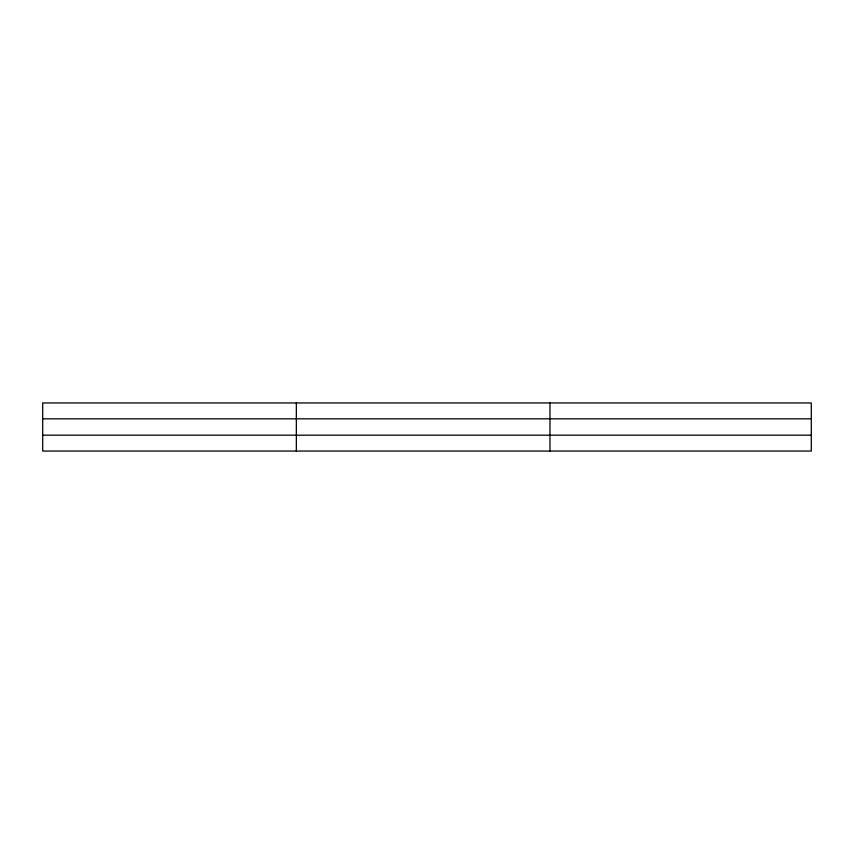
<?xml version="1.0" encoding="UTF-8"?>
<svg xmlns="http://www.w3.org/2000/svg" width="854" height="854" viewBox="0 0 854 854"><rect width="100%" height="100%" fill="white"/><g stroke="black" fill="none" stroke-linecap="round" stroke-linejoin="round"><path stroke-width="1.28" d="M296.338 451.051L296.338 402.949M549.976 451.051L549.976 402.949M811.3 418.823L811.3 402.949L42.7 402.949L42.7 451.051L811.3 451.051L811.3 418.823L42.7 418.823M42.7 435.177L811.3 435.177"/></g></svg>
